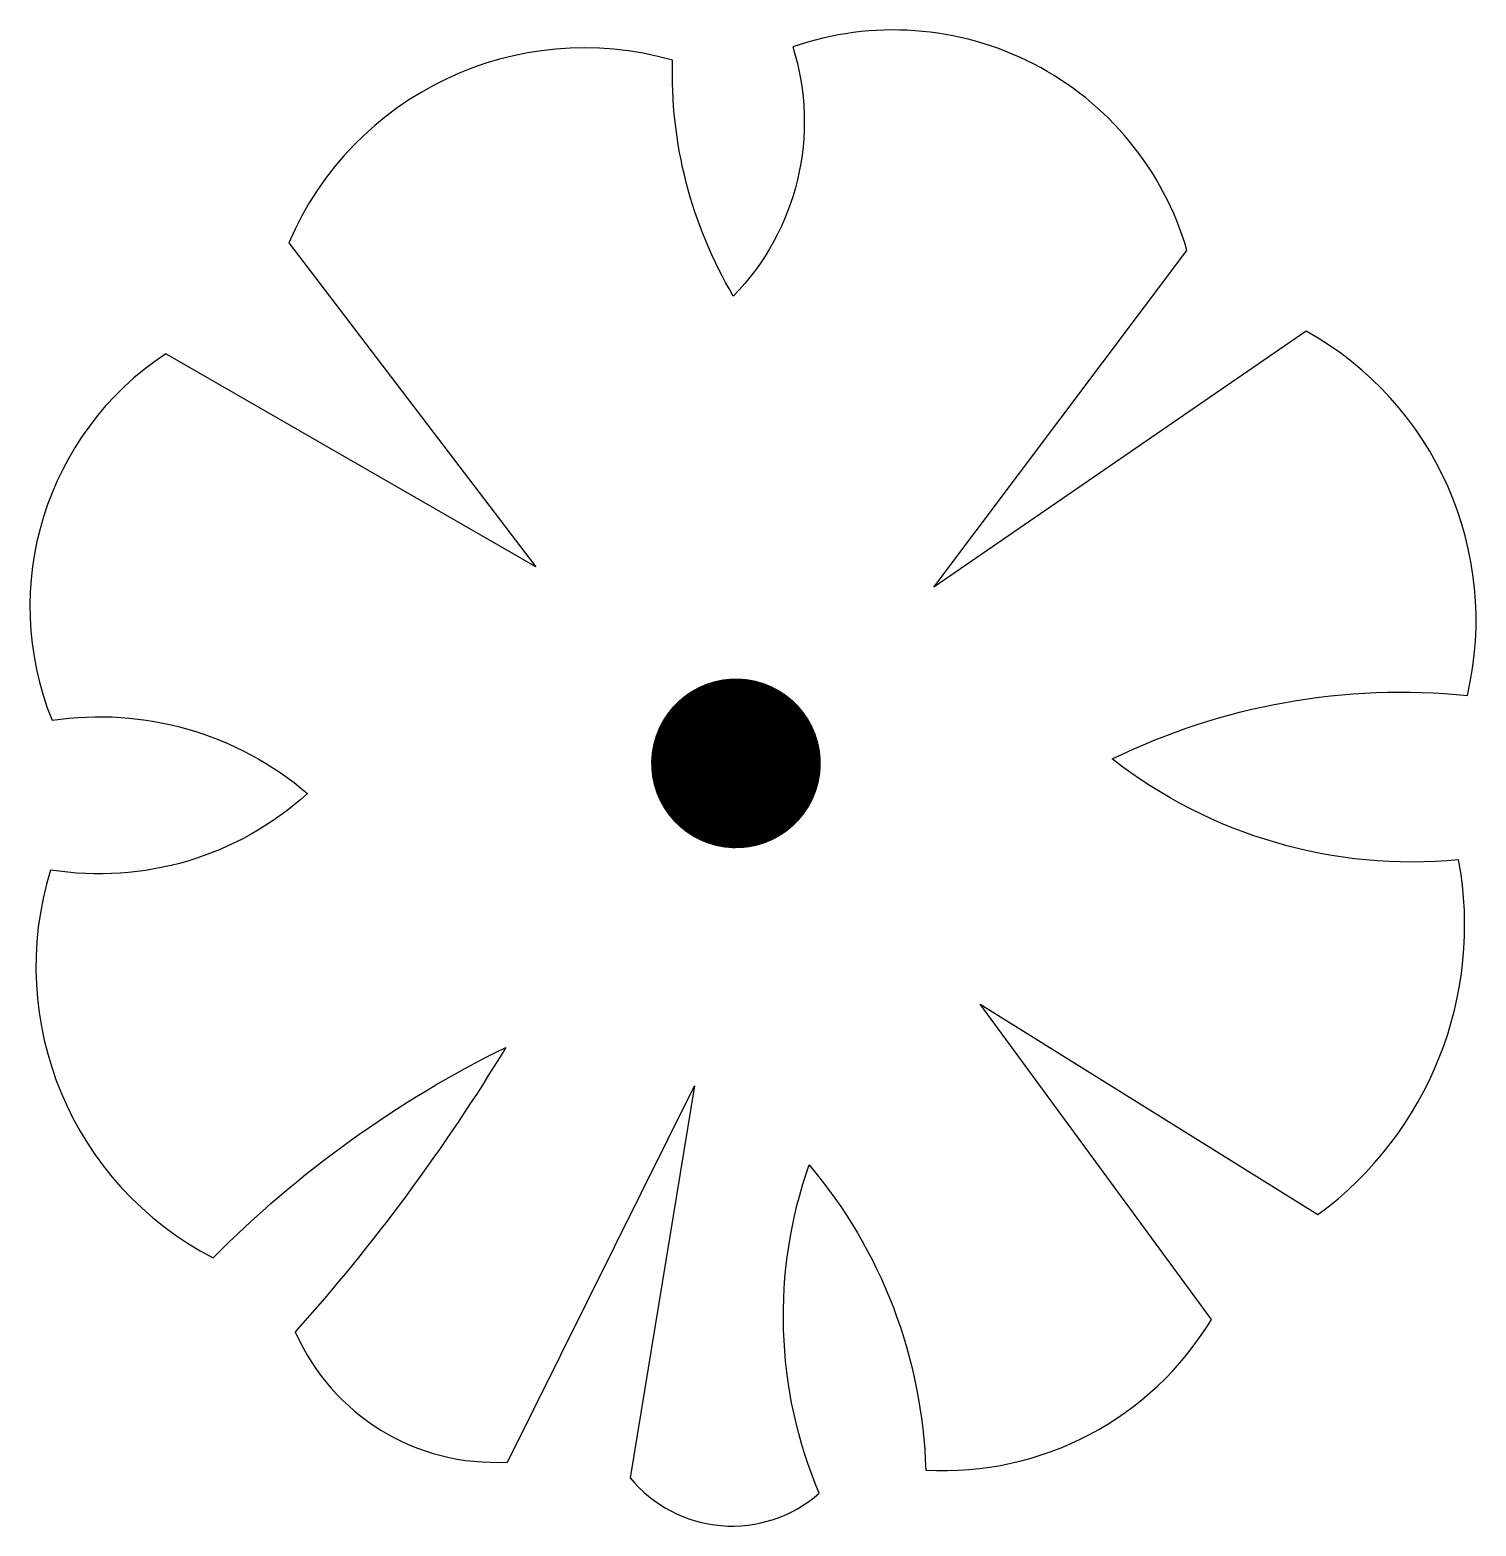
# Model space of a CAD drawing. Extents: x -0.93 to 0.98, y -1.01 to 0.97.
import ezdxf

# ---------------------------------------------------------------- set-up
doc = ezdxf.new("R2010")
doc.units = 0
doc.header["$LTSCALE"] = 0.01
doc.header["$MEASUREMENT"] = 0
doc.layers.get('0').update_dxf_attribs({"lineweight": 20})

msp = doc.modelspace()

# ---------------------------------------------------------------- linework, layer by layer
at = {"color": 0, "linetype": 'ByBlock', "lineweight": -2}
msp.add_lwpolyline([(0.627, -0.7332), (0.3221, -0.3176), (0.7674, -0.595, 0.287595), (0.9529, -0.1272, -0.191985), (0.4961, 0.0058, -0.139609), (0.9645, 0.0896, 0.334764), (0.7518, 0.57), (0.2608, 0.2325), (0.5947, 0.6765, 0.429733), (0.0749, 0.9447, -0.276618), (-0.0035, 0.6163, -0.141862), (-0.0836, 0.9273, 0.377524), (-0.5896, 0.6864), (-0.2637, 0.2593), (-0.7518, 0.5402, 0.35661), (-0.9018, 0.0568, -0.217631), (-0.5649, -0.0398, -0.227401), (-0.9038, -0.1406, 0.362697), (-0.6895, -0.6521, -0.083488), (-0.3035, -0.3745, -0.045987), (-0.5811, -0.7497, 0.312572), (-0.3014, -0.9213), (-0.0547, -0.4252), (-0.1397, -0.942, 0.424367), (0.1097, -0.9625, -0.186138), (0.0965, -0.5295, -0.169909), (0.2502, -0.932, 0.277793)], format="xyb", close=True, dxfattribs=at)
at = {"color": 0, "linetype": 'ByBlock', "lineweight": -2, "const_width": 0.112}
msp.add_lwpolyline([(-0.0477, -0.0292, 1), (0.0477, 0.0292, 1)], format="xyb", close=True, dxfattribs=at)

doc.saveas('drawing.dxf')
